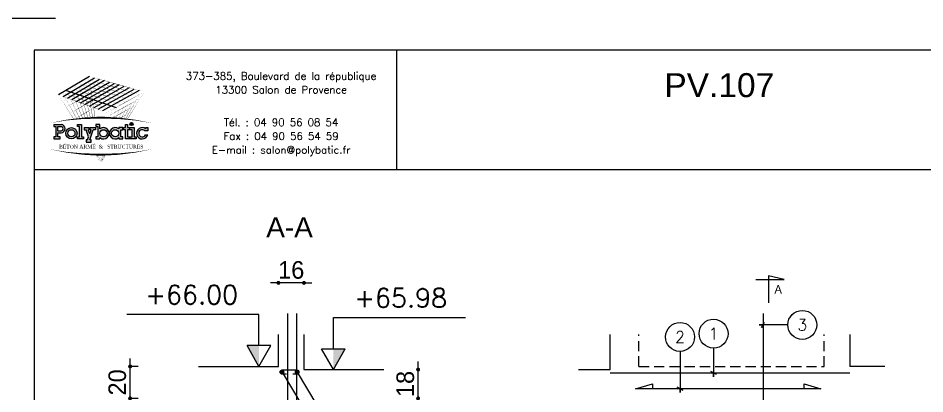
# Model space of a CAD drawing. Header units: metres. Extents: x -5618 to 118954, y -306 to 4637.
# Drawn here: x 20134 to 20702, y 1359 to 1594 of the extents above; entities that cross this region are included whole.
import ezdxf
from ezdxf.enums import TextEntityAlignment as Align

# ---------------------------------------------------------------- set-up
doc = ezdxf.new("R2010")
doc.units = ezdxf.units.M
doc.linetypes.add('CACHE', pattern=[9.524999999999999, 6.35, -3.175])
for name, color, linetype in [('COTATION', 1, 'Continuous'), ('GO-FER-HA', 140, 'Continuous'), ('GO-TEXTE', 9, 'Continuous'), ('K_ENT_M_Building_V.76', 7, 'Continuous'), ('STR_COTATION', 1, 'Continuous'), ('STR_VOI-POT', 6, 'Continuous')]:
    doc.layers.add(name, color=color, linetype=linetype)
doc.layers.add('Kofragna_forma', color=7, linetype='Continuous', lineweight=70)
doc.styles.add('ARIAL', font='ARIAL.TTF')
doc.styles.add('GrDimensions', font='simplex.shx')
doc.styles.add('Lucida', font='LSANSI.TTF')
doc.styles.add('POLYBATIC', font='TIMES.TTF')
doc.styles.add('schéma', font='simplex.shx')
doc.styles.add('TEXTE', font='romans.shx')
doc.styles.add('TEXTEBA', font='ARIAL.TTF')
doc.dimstyles.new('COUPE-20', dxfattribs={"dimscale": 0.5, "dimtxt": 22, "dimasz": 5, "dimexe": 0.05, "dimexo": 0, "dimgap": 5, "dimtad": 1, "dimdec": 0, "dimdsep": 46, "dimtxsty": 'Standard', "dimblk1": 'DOT', "dimblk2": 'DOT', "dimsah": 1, "dimcen": 0, "dimdle": 150, "dimclrd": 1, "dimclre": 1, "dimclrt": 7, "dimadec": 0, "dimazin": 0, "dimtfac": 1, "dimtdec": 0, "dimtix": 1, "dimtmove": 2, "dimatfit": 3, "dimldrblk": 'DOT', "dimfxl": 0, "dimtvp": 1, "dimtolj": 1, "dimtzin": 0, "dimarcsym": 0})

# ---------------------------------------------------------------- blocks, each defined once
blk = doc.blocks.new('A$C492E529B')
h = blk.add_hatch(color=256)
h.paths.add_polyline_path([(-1.982500000000002, 0.1), (-2.082500000000003, 0.1), (-2.082500000000003, 0.2999999999999999), (-1.932500000000003, 0.2999999999999999, 1), (-1.932500000000003, 0.7), (-2.282500000000002, 0.7), (-2.282500000000001, 0.6), (-2.182500000000003, 0.6), (-2.182500000000003, 0.1), (-2.282500000000003, 0.1), (-2.282500000000004, -6.938893903907228e-18), (-1.982500000000003, -6.938893903907228e-18)])
h.paths.add_polyline_path([(-2.082500000000003, 0.3999999999999889), (-2.082500000000003, 0.6), (-1.932500000000003, 0.6, -1), (-1.932500000000003, 0.3999999999999999)], flags=16)
h = blk.add_hatch(color=256)
h.paths.add_polyline_path([(-1.157500000000001, 0.275, 1), (-1.707500000000001, 0.275, 1)])
h.paths.add_polyline_path([(-1.607500000000002, 0.275, -1), (-1.257500000000002, 0.275, -1)], flags=16)
for color, points in [(256, [(-0.9375, 0.7), (-1.137499999999999, 0.7000000000000001), (-1.137500000000001, 0.5999999999999999), (-1.0375, 0.6), (-1.0375, 0.09999999999999998), (-1.137500000000001, 0.09999999999999996), (-1.137499999999999, -4.163336342344337e-17), (-0.8375000000000021, -4.163336342344337e-17), (-0.8375000000000004, 0.09999999999999994), (-0.9374999999999982, 0.09999999999999998)]), (256, [(-0.3674999999999997, 0.45), (-0.2675000000000001, 0.45), (-0.2674999999999983, 0.55), (-0.5234481005020868, 0.55), (-0.5234481005020868, 0.45), (-0.4734481005020861, 0.45), (-0.5425000000000004, 0.2527088585773882), (-0.6115518994979148, 0.45), (-0.5615518994979141, 0.45), (-0.5615518994979141, 0.55), (-0.8175000000000008, 0.55), (-0.8175000000000008, 0.45), (-0.7175000000000011, 0.45), (-0.5954740502510436, 0.1013544292886954), (-0.6484481005020868, -0.04999999999999991), (-0.7175000000000011, -0.04999999999999991), (-0.7175000000000011, -0.1499999999999999), (-0.4675000000000011, -0.1499999999999999), (-0.4675000000000011, -0.04999999999999991), (-0.5424999999999986, -0.0499999999999999)]), (256, [(1.392500000000002, 0.55), (1.2925, 0.55), (1.2925, 0.7000000000000001), (1.192500000000003, 0.7000000000000001), (1.192500000000003, 0.55), (1.092500000000003, 0.55), (1.092500000000003, 0.45), (1.192500000000004, 0.45), (1.192500000000003, -6.938893903907228e-18), (1.392500000000002, -6.938893903907228e-18), (1.392500000000002, 0.1), (1.292500000000004, 0.1), (1.292500000000004, 0.45), (1.392500000000005, 0.45)]), (140, [(1.412500000000003, 0.7250000000000001, 1), (1.562500000000005, 0.7250000000000001, 1)]), (256, [(1.612500000000002, 0.55), (1.412500000000003, 0.55), (1.412500000000003, 0.45), (1.512500000000003, 0.45), (1.512500000000003, 0.1), (1.412500000000003, 0.09999999999999999), (1.412500000000003, -6.938893903907228e-18), (1.712500000000002, -6.938893903907228e-18), (1.7125, 0.09999999999999999), (1.612500000000002, 0.1)]), (256, [(2.129974487139162, 0.4), (2.282500000000004, 0.4), (2.282500000000002, 0.55), (2.182500000000005, 0.55), (2.182500000000003, 0.487132034355964, 3.359496397493009), (2.272075131106462, 0.2), (2.165613883008421, 0.2, -3.125801635094081)])]:
    blk.add_hatch(color=color).paths.add_polyline_path(points)
h = blk.add_hatch(color=256)
h.paths.add_polyline_path([(-0.04749999999999943, 0.4871320343559638), (-0.04749999999999766, 0.7000000000000001), (-0.2474999999999987, 0.7), (-0.2474999999999987, 0.6000000000000001), (-0.1474999999999991, 0.6000000000000001), (-0.1474999999999991, 0.1), (-0.2475000000000005, 0.09999999999999999), (-0.2474999999999987, -6.938893903907228e-18), (-0.04749999999999766, -1.387778780781446e-17), (-0.04749999999999943, 0.06286796564403607, 2.121320343559649)])
h.paths.add_polyline_path([(-0.04749999999999943, 0.275, -1), (0.3025000000000002, 0.275, -1)], flags=16)
h = blk.add_hatch(color=256)
h.paths.add_polyline_path([(1.072500000000003, 0.1), (0.9725000000000037, 0.1), (0.9725000000000037, 0.45), (1.072500000000003, 0.45), (1.072500000000003, 0.55), (0.872500000000004, 0.55), (0.872500000000004, 0.4871320343559638, 2.121320343559652), (0.872500000000004, 0.06286796564403632), (0.8725000000000058, -1.387778780781446e-17), (1.072500000000002, 0)])
h.paths.add_polyline_path([(0.5225000000000026, 0.275, -1), (0.8725000000000023, 0.275, -1)], flags=16)
for p, q in [((-0.5954740502510436, 0.101354429288693), (-0.7175000000000011, 0.45)), ((-0.5425000000000004, 0.2527088585773872), (-0.6115518994979148, 0.45)), ((-0.5425000000000004, -0.04999999999999991), (-0.3674999999999997, 0.45)), ((-0.5425000000000004, 0.2527088585773867), (-0.4734481005020861, 0.45)), ((0.872500000000004, 0.55), (0.872500000000004, 0.4871320343559638)), ((1.072500000000003, 0.55), (0.872500000000004, 0.55)), ((0.9725000000000037, 0.1), (0.9725000000000037, 0.45)), ((0.9725000000000037, 0.45), (1.072500000000003, 0.45)), ((1.072500000000003, 0.45), (1.072500000000003, 0.55)), ((-0.6484481005020868, -0.04999999999999991), (-0.5954740502510454, 0.1013544292886897)), ((0.872500000000004, 0.06286796564403632), (0.872500000000004, -6.938893903907228e-18)), ((1.072500000000003, 0.1), (0.9725000000000037, 0.1)), ((1.072500000000003, -6.938893903907228e-18), (1.072500000000003, 0.1)), ((2.165613883008421, 0.2), (2.272075131106462, 0.2)), ((0.872500000000004, -6.938893903907228e-18), (1.072500000000003, -6.938893903907228e-18))]:
    blk.add_line(p, q)
for points in [[(-2.282500000000002, 0.7), (-1.932500000000003, 0.7)], [(-2.282500000000002, 0.7), (-2.282500000000002, 0.6), (-2.182500000000003, 0.6), (-2.182500000000003, 0.1), (-2.282500000000002, 0.1), (-2.282500000000002, -6.938893903907228e-18), (-1.982500000000003, -6.938893903907228e-18), (-1.982500000000003, 0.1), (-2.082500000000003, 0.1), (-2.082500000000003, 0.2999999999999999), (-1.932500000000003, 0.2999999999999999)], [(-2.082500000000003, 0.3999999999999999), (-2.082500000000003, 0.6), (-1.932500000000003, 0.6)], [(-1.137499999999999, 0.7), (-0.9375, 0.7), (-0.9375, 0.09999999999999998), (-0.8375000000000004, 0.09999999999999994), (-0.8375000000000004, -4.163336342344337e-17), (-1.137499999999999, -4.163336342344337e-17), (-1.137499999999999, 0.09999999999999998), (-1.0375, 0.09999999999999998), (-1.0375, 0.6), (-1.137499999999999, 0.6), (-1.137499999999999, 0.7)], [(-0.8175000000000008, 0.55), (-0.5615518994979141, 0.55)], [(-0.8175000000000008, 0.55), (-0.8175000000000008, 0.45), (-0.7175000000000011, 0.45)], [(-0.6115518994979148, 0.45), (-0.5615518994979141, 0.45), (-0.5615518994979141, 0.55)], [(-0.5234481005020868, 0.55), (-0.2675000000000001, 0.55), (-0.2675000000000001, 0.45), (-0.3674999999999997, 0.45)], [(-0.4734481005020861, 0.45), (-0.5234481005020868, 0.45), (-0.5234481005020868, 0.55)], [(-0.2474999999999987, 0.7), (-0.2474999999999987, 0.6000000000000001), (-0.1474999999999991, 0.6000000000000001), (-0.1474999999999991, 0.1), (-0.2474999999999987, 0.1), (-0.2474999999999987, -6.938893903907228e-18), (-0.04749999999999943, -6.938893903907228e-18), (-0.04749999999999943, 0.06286796564403607)], [(-0.04749999999999943, 0.4871320343559638), (-0.04749999999999943, 0.7), (-0.2474999999999987, 0.7)], [(1.092500000000003, 0.55), (1.192500000000003, 0.55), (1.192500000000003, 0.7000000000000001), (1.292500000000002, 0.7000000000000001), (1.292500000000002, 0.55), (1.392500000000004, 0.55), (1.392500000000004, 0.45), (1.292500000000002, 0.45), (1.292500000000002, 0.1), (1.392500000000004, 0.1), (1.392500000000004, -6.938893903907228e-18), (1.192500000000003, -6.938893903907228e-18), (1.192500000000003, 0.45), (1.092500000000003, 0.45)], [(1.092500000000003, 0.45), (1.092500000000003, 0.55)], [(1.412500000000003, 0.45), (1.412500000000003, 0.55), (1.612500000000002, 0.55), (1.612500000000002, 0.1), (1.712500000000002, 0.1), (1.712500000000002, -6.938893903907228e-18), (1.412500000000003, -6.938893903907228e-18), (1.412500000000003, 0.1), (1.512500000000003, 0.1), (1.512500000000003, 0.45), (1.412500000000003, 0.45)], [(2.182500000000003, 0.487132034355964), (2.182500000000003, 0.55), (2.282500000000002, 0.55), (2.282500000000002, 0.4), (2.129974487139162, 0.4)], [(-2.082500000000003, 0.3999999999999999), (-1.932500000000003, 0.3999999999999999)], [(-0.6484481005020868, -0.04999999999999991), (-0.7175000000000011, -0.04999999999999991), (-0.7175000000000011, -0.1499999999999999), (-0.4675000000000011, -0.1499999999999999), (-0.4675000000000011, -0.04999999999999991), (-0.5425000000000004, -0.04999999999999991)]]:
    blk.add_lwpolyline(points)
for centre, radius in [((-1.432500000000001, 0.275), 0.275), ((-1.432500000000001, 0.275), 0.175), ((0.1275000000000013, 0.275), 0.175), ((0.6975000000000033, 0.275), 0.175)]:
    blk.add_circle(centre, radius)
at = {"color": 140}
blk.add_circle((1.487500000000004, 0.7250000000000001), 0.07500000000000107, dxfattribs=at)
for centre, radius, start, end in [((-1.932500000000003, 0.5), 0.2, 270, 90), ((-1.932500000000003, 0.5), 0.1, 270, 90), ((0.1275000000000013, 0.275), 0.275, 230.4788036413577, 129.5211963586423), ((0.6975000000000033, 0.275), 0.275, 50.47880364135766, 309.5211963586423), ((2.007500000000002, 0.275), 0.275, 50.47880364135766, 344.1733798681277), ((2.007500000000002, 0.275), 0.175, 45.58469140280684, 334.6230664748476)]:
    blk.add_arc(centre, radius, start, end)
blk = doc.blocks.new('POLYBATIC')
at = {"color": 140}
for p, q in [((-0.4296875000004547, 3.28125), (-1.601562500000455, 2.578125)), ((-1.434659090909463, 2.517755681818244), (-0.2414772727272521, 3.227982954545496)), ((-1.267755681818471, 2.457386363636374), (-0.05326704545473149, 3.174715909090992)), ((0.1349431818182438, 3.121448863636374), (-1.100852272727479, 2.397017045454504)), ((-1.308593750000455, 2.75390625), (0.5859375, 2.109375)), ((-0.933948863636715, 2.336647727272748), (0.323153409090537, 3.06818181818187)), ((-0.7670454545457233, 2.276278409090992), (0.5113636363635123, 3.014914772727252)), ((0.6995738636360329, 2.961647727272748), (-0.6001420454547315, 2.215909090909008)), ((-0.4332386363639671, 2.155539772727366), (0.8877840909092356, 2.908380681818244)), ((1.075994318181529, 2.855113636363626), (-0.2663352272729753, 2.095170454545496)), ((-0.09943181818198354, 2.034801136363626), (1.264204545454504, 2.801846590909008)), ((1.452414772727025, 2.748579545454504), (0.06747159090900823, 1.97443181818187))]:
    blk.add_line(p, q, dxfattribs=at)
for points in [[(-1.015625000000455, 2.9296875, 0.015625, 0, 0), (-0.4296875000004547, 3.28125, 0, 0, 0)], [(-0.8380681818182438, 2.87286931818187, 0.015625, 0, 0), (-0.2414772727272521, 3.227982954545496, 0, 0, 0)], [(0.283203125, 2.802734375, 0.015625, 0, 0), (-0.7226562500004547, 3.10546875, 0, 0, 0)], [(-0.3979455071712437, 1.710090152438511, 0.01404154563583916, 0, 0), (-0.7226562500004547, 3.10546875, 0, 0, 0)], [(-0.6605113636364877, 2.816051136363626, 0.015625, 0, 0), (-0.05326704545473149, 3.174715909090992, 0, 0, 0)], [(0.4443359375002274, 2.8955078125, 0.015625, 0, 0), (-0.5761718750004547, 3.193359375, 0, 0, 0)], [(-0.3091679367046254, 1.713523988177485, 0.01448156953465553, 0, 0), (-0.5761718750004547, 3.193359375, 0, 0, 0)], [(-0.4829545454547315, 2.759232954545496, 0.015625, 0, 0), (0.1349431818182438, 3.121448863636374, 0, 0, 0)], [(0.60546875, 2.98828125, 0.015625, 0, 0), (-0.4296875000004547, 3.28125, 0, 0, 0)], [(-0.2247129179731928, 1.715989555429132, 0.01490724232924596, 0, 0), (-0.4296875000004547, 3.28125, 0, 0, 0)], [(-1.601562500000455, 2.578125, 0, 0.015625, 0), (-1.015625000000455, 2.9296875, 0, 0, 0)], [(-1.434659090909463, 2.517755681818244, 0, 0.015625, 0), (-0.8380681818182438, 2.87286931818187, 0, 0, 0)], [(-0.3613281249997726, 2.431640625, 0.015625, 0, 0), (-1.308593750000455, 2.75390625, 0, 0, 0)], [(-0.8000544418000572, 1.683696661101635, 0.01214422228537064, 0, 0), (-1.308593750000455, 2.75390625, 0, 0, 0)], [(-1.267755681818471, 2.457386363636374, 0, 0.015625, 0), (-0.6605113636364877, 2.816051136363626, 0, 0, 0)], [(-0.2001953125, 2.5244140625, 0.015625, 0, 0), (-1.162109375000455, 2.841796875, 0, 0, 0)], [(-0.6921335829376858, 1.692528341469028, 0.01263800449243644, 0, 0), (-1.162109375000455, 2.841796875, 0, 0, 0)], [(-1.100852272727479, 2.397017045454504, 0, 0.015625, 0), (-0.4829545454547315, 2.759232954545496, 0, 0, 0)], [(-0.03906250000045475, 2.6171875, 0.015625, 0, 0), (-1.015625000000455, 2.9296875, 0, 0, 0)], [(-0.5892474188822234, 1.699752169851649, 0.0131193101882493, 0, 0), (-1.015625000000455, 2.9296875, 0, 0, 0)], [(-0.390625, 2.982954545454504, 0, 0.015625, 0), (-0.9232954545454959, 2.663352272727366, 0, 0, 0)], [(0.1220703125, 2.7099609375, 0.015625, 0, 0), (-0.8691406250004547, 3.017578125, 0, 0, 0)], [(-0.4912426523219438, 1.705550332218991, 0.01358734283786201, 0, 0), (-0.8691406250004547, 3.017578125, 0, 0, 0)], [(-0.3053977272729753, 2.702414772727366, 0.015625, 0, 0), (0.323153409090537, 3.06818181818187, 0, 0, 0)], [(-0.1278409090909918, 2.645596590909008, 0.015625, 0, 0), (0.5113636363635123, 3.014914772727252, 0, 0, 0)], [(0.04971590909099177, 2.588778409090992, 0.015625, 0, 0), (0.6995738636360329, 2.961647727272748, 0, 0, 0)], [(0.2272727272727479, 2.531960227272748, 0.015625, 0, 0), (0.8877840909092356, 2.908380681818244, 0, 0, 0)], [(1.2890625, 2.5, 0, 0.015625, 0), (0.283203125, 2.802734375, 0, 0, 0)], [(0.4048295454542767, 2.475142045454504, 0.015625, 0, 0), (1.075994318181529, 2.855113636363626, 0, 0, 0)], [(1.46484375, 2.59765625, 0, 0.015625, 0), (0.4443359375002274, 2.8955078125, 0, 0, 0)], [(0.5823863636364877, 2.41832386363626, 0.015625, 0, 0), (1.264204545454504, 2.801846590909008, 0, 0, 0)], [(1.640625000000227, 2.6953125, 0, 0.015625, 0), (0.60546875, 2.98828125, 0, 0, 0)], [(0.7599431818180165, 2.36150568181813, 0.015625, 0, 0), (1.452414772727025, 2.748579545454504, 0, 0, 0)], [(-0.68359375, 2.24609375, 0.015625, 0, 0), (-1.601562500000455, 2.578125, 0, 0, 0)], [(-1.031467709796289, 1.660411435280935, 0.01112380078447304, 0, 0), (-1.601562500000455, 2.578125, 0, 0, 0)], [(-1.455965909090764, 2.34375, 0, 0.015625, 0), (-0.9232954545454959, 2.663352272727366, 0, 0, 0)], [(-0.5224609375, 2.3388671875, 0.015625, 0, 0), (-1.455078125000455, 2.666015625, 0, 0, 0)], [(-0.9131357219118854, 1.673060752227684, 0.0116390314757204, 0, 0), (-1.455078125000455, 2.666015625, 0, 0, 0)], [(-0.933948863636715, 2.336647727272748, 0, 0.015625, 0), (-0.3053977272729753, 2.702414772727366, 0, 0, 0)], [(-0.3515625, 2.684659090909008, 0, 0.015625, 0), (-0.8309659090909918, 2.397017045454504, 0, 0, 0)], [(-0.7670454545457233, 2.276278409090992, 0, 0.015625, 0), (-0.1278409090909918, 2.645596590909008, 0, 0, 0)], [(-0.6001420454547315, 2.215909090909008, 0, 0.015625, 0), (0.04971590909099177, 2.588778409090992, 0, 0, 0)], [(-0.4332386363639671, 2.155539772727366, 0, 0.015625, 0), (0.2272727272727479, 2.531960227272748, 0, 0, 0)], [(0.5859375, 2.109375, 0, 0.015625, 0), (-0.3613281249997726, 2.431640625, 0, 0, 0)], [(-0.2663352272729753, 2.095170454545496, 0, 0.015625, 0), (0.4048295454542767, 2.475142045454504, 0, 0, 0)], [(0.7617187500002274, 2.20703125, 0, 0.015625, 0), (-0.2001953125, 2.5244140625, 0, 0, 0)], [(-0.09943181818198354, 2.034801136363626, 0, 0.015625, 0), (0.5823863636364877, 2.41832386363626, 0, 0, 0)], [(0.9374999999995453, 2.3046875, 0, 0.015625, 0), (-0.03906250000045475, 2.6171875, 0, 0, 0)], [(1.11328125, 2.40234375, 0, 0.015625, 0), (0.1220703125, 2.7099609375, 0, 0, 0)], [(0.7810150218122089, 1.685348204963248, 0.00932677131755205, 0, 0), (1.11328125, 2.40234375, 0, 0, 0)], [(0.8522727272725206, 2.095170454545496, 0.015625, 0, 0), (1.491477272727025, 2.450284090909008, 0, 0, 0)], [(0.8650912233908912, 1.677752675667421, 0.01027809155415822, 0, 0), (1.2890625, 2.5, 0, 0, 0)], [(0.9374999999995453, 2.3046875, 0.015625, 0, 0), (1.640625000000227, 2.6953125, 0, 0, 0)], [(0.9418075391890852, 1.670138702828694, 0.01115810583063171, 0, 0), (1.46484375, 2.59765625, 0, 0, 0)], [(1.012016020391002, 1.662597747784957, 0.01197350437350787, 0, 0), (1.640625000000227, 2.6953125, 0, 0, 0)], [(-1.310369318181984, 2.109375, 0, 0.015625, 0), (-0.8309659090909918, 2.397017045454504, 0, 0, 0)], [(-1.164772727272975, 1.875, 0, 0.015625, 0), (-0.738636363636715, 2.13068181818187, 0, 0, 0)], [(-0.3124999999997726, 2.386363636363626, 0, 0.015625, 0), (-0.738636363636715, 2.13068181818187, 0, 0, 0)], [(0.234375, 1.9140625, 0, 0.015625, 0), (-0.68359375, 2.24609375, 0, 0, 0)], [(-0.2734375, 2.08806818181813, 0, 0.015625, 0), (-0.6463068181817562, 1.864346590909008, 0, 0, 0)], [(0.41015625, 2.01171875, 0, 0.015625, 0), (-0.5224609375, 2.3388671875, 0, 0, 0)], [(0.06747159090900823, 1.97443181818187, 0, 0.015625, 0), (0.7599431818180165, 2.36150568181813, 0, 0, 0)], [(0.2130681818182438, 1.74005681818187, 0, 0.015625, 0), (0.8522727272725206, 2.095170454545496, 0, 0, 0)], [(0.234375, 1.9140625, 0, 0.015625, 0), (0.9374999999995453, 2.3046875, 0, 0, 0)], [(0.4740167860959446, 1.706460429945992, 0.005969104741541102, 0, 0), (0.5859375, 2.109375, 0, 0, 0)], [(0.5866968277300657, 1.699916449576676, 0.007180386554667803, 0, 0), (0.7617187500002274, 2.20703125, 0, 0, 0)], [(0.6885950454347949, 1.692796153361087, 0.008296831818832406, 0, 0), (0.9374999999995453, 2.3046875, 0, 0, 0)], [(0.7648212005681216, 1.884417712436971, 0.015625, 0, 0), (1.342329545454277, 2.20525568181813, 0, 0, 0)], [(-1.953125, 1.5078125, 0, 0.078125, -0.05384344768960826), (0, 1.71875, 0, 0, 0)], [(-1.019176136363967, 1.640625, 0, 0.015625, 0), (-0.6463068181817562, 1.864346590909008, 0, 0, 0)], [(-0.2343750000004547, 1.789772727272748, 0, 0.006380219183002012, 0), (-0.364879483288405, 1.711470037299478, 0, 0.006380219183002012, 0)], [(1.953125, 1.5078125, 0, 0.078125, 0.05384344768960826), (0, 1.71875, 0, 0, 0)], [(0.2101635290903232, 1.716335487573815, 0.003228196121244227, 0, 0), (0.234375, 1.9140625, 0, 0, 0)], [(0.3490664007761097, 1.712087584760297, 0.004654464702752464, 0, 0), (0.41015625, 2.01171875, 0, 0, 0)], [(0.4469534160696185, 1.707824498826653, 0.006931142164855608, 0.015625, 0), (0.7670454545452685, 1.885653409090992, 0, 0, 0)], [(0.6795939278408696, 1.674900666982467, 0.015625, 0, 0), (1.193181818181984, 1.960227272727366, 0, 0, 0)], [(0.9595825479204905, 1.668281339753776, 0.002934513941093933, 0, 0), (1.044034090909008, 1.715198863636374, 0, 0, 0)], [(-1.953125, 0.5234375, 0, 0.078125, 0.05384344768960826), (0, 0.3125, 0, 0, 0)], [(1.953125, 0.5234375, 0, 0.078125, -0.05384344768960826), (0, 0.3125, 0, 0, 0)], [(0, 0, 0, 0.003813184372856077, 0), (-0.195425699109137, 0.3145877107606339, 0, 0.003813184372856077, 0)], [(0, 0, 0, 0.003681835129602301, 0), (-0.1714354482223825, 0.3141065594943484, 0, 0.003681835129602301, 0)], [(0, 0, 0, 0.003559883067564705, 0), (-0.1490701034542781, 0.3137146953291676, 0, 0.003559883067564705, 0)], [(0, 0, 0, 0.003446298807918057, 0), (-0.1281592369196005, 0.3133977978450275, 0, 0.003446298807918057, 0)], [(0, 0, 0, 0.003340204242443637, 0), (-0.1085566378797012, 0.3131441477290764, 0, 0.003340204242443637, 0)], [(0, 0, 0, 0.00324084487628895, 0), (-0.09013599812169559, 0.312944083366574, 0, 0.00324084487628895, 0)], [(0, 0, 0, 0.00314756816438513, 0), (-0.07278751380135873, 0.312789586335839, 0, 0.00314756816438513, 0)], [(0, 0, 0, 0.003059806352468915, 0), (-0.05641517962362741, 0.3126739616427585, 0, 0.003059806352468915, 0)], [(0, 0, 0, 0.003059806352468926, 0), (-0.05641517962362741, 0.3126739616427585, 0, 0.003059806352468926, 0)], [(0, 0, 0, 0.002977062747662009, 0), (-0.04093461278057475, 0.3125915885044606, 0, 0.002977062747662009, 0)], [(0, 0, 0, 0.005103348149100338, 0), (0.03827511111785498, 0.3125800741324838, 0, 0.005103348149100338, 0)], [(0, 0, 0, 0.004857820584163759, 0), (0.06375889516698408, 0.3127222001055543, 0, 0.004857820584163759, 0)], [(0, 0, 0, 0.004635747574430795, 0), (0.08692026702033218, 0.3129129612740371, 0, 0.004635747574430795, 0)], [(0, 0, 0, 0.004433818568920311, 0), (0.1080743276174871, 0.3131384364301084, 0, 0.004433818568920311, 0)], [(0, 0, 0, 0.004249332961201733, 0), (0.1274799888360576, 0.3133883058886795, 0, 0.004249332961201733, 0)], [(0, 0, 0, 0.004080063185600645, 0), (0.1453522509866616, 0.3136548573932032, 0, 0.004080063185600645, 0)], [(0, 0, 0, 0.003924153640373415, 0), (0.1618713376651613, 0.3139322912297757, 0, 0.003924153640373415, 0)], [(0, 0, 0, 0.003780044831076442, 0), (0.1771896014565755, 0.3142162265830848, 0, 0.003780044831076442, 0)], [(0, 0, 0, 0.003646415603355052, 0), (0.1914368191760332, 0.314503345789376, 0, 0.003646415603355052, 0)]]:
    blk.add_lwpolyline(points, format="xyseb", dxfattribs=at)
at = {"color": 5, "xscale": 0.78125, "yscale": 0.78125, "zscale": 0.78125}
blk.add_blockref('A$C492E529B', (0, 0.9102189642169378), dxfattribs=at)
at = {"lineweight": 60, "style": 'POLYBATIC'}
for s, p in [('BÉTON ARMÉ', (-1.586656885245475, 0.546875)), ('STRUCTURES', (0.2401012856082616, 0.546875))]:
    blk.add_text(s, height=0.140625, dxfattribs=at).set_placement(p)
at = {"color": 140, "style": 'POLYBATIC'}
blk.add_text('&', height=0.140625, dxfattribs=at).set_placement((0, 0.546875), align=Align.CENTER)
blk = doc.blocks.new('_DOT')
at = {"color": 0, "linetype": 'ByBlock'}
blk.add_line((-0.5, 0), (-1, 0), dxfattribs=at)
at = {"color": 0, "linetype": 'ByBlock', "const_width": 0.5}
blk.add_lwpolyline([(-0.25, 0, 1), (0.25, 0, 1)], format="xyb", close=True, dxfattribs=at)
blk = doc.blocks.new('*D853')
at = {"layer": 'COTATION', "color": 1, "lineweight": -2, "ltscale": 4.5}
for p, q in [((20204.36573716171, 1378.290150615967), (20204.36573716171, 1380.790150615967)), ((20209.36573716171, 1375.790150615967), (20204.34073716171, 1375.790150615967)), ((20204.36573716171, 1355.787650615887), (20204.36573716171, 1375.790150615967)), ((20209.36573716171, 1355.787650615887), (20204.34073716171, 1355.787650615887)), ((20204.36573716171, 1353.287650615887), (20204.36573716171, 1350.787650615887))]:
    blk.add_line(p, q, dxfattribs=at)
at = {"layer": 'DEFPOINTS', "color": 0, "lineweight": -3, "ltscale": 4.5}
for p in [(20204.36573716171, 1375.790150615967), (20247.13937349772, 1375.790150615967), (20247.13937349772, 1355.787650615887)]:
    blk.add_point(p, dxfattribs=at)
at = {"layer": 'COTATION', "color": 1, "lineweight": -2, "ltscale": 4.5, "xscale": 2.5, "yscale": 2.5, "zscale": 2.5}
for p, rotation in [((20204.36573716171, 1375.790150615967), 270), ((20204.36573716171, 1355.787650615887), 90)]:
    blk.add_blockref('_DOT', p, dxfattribs=dict(at, rotation=rotation))
at = {"layer": 'COTATION', "color": 7, "lineweight": -3, "ltscale": 4.5, "insert": (20196.36573716171, 1365.788900615931), "char_height": 11, "attachment_point": 5, "rotation": 90}
blk.add_mtext('\\A1;20', dxfattribs=at)
blk = doc.blocks.new('*D854')
at = {"layer": 'DEFPOINTS', "color": 0, "lineweight": -3, "ltscale": 4.5}
for p in [(20297.13937349772, 1428.06661036162), (20297.13937349772, 1395.790150615966, 187.688179425467), (20313.13937349772, 1395.790150615966, 187.688179425467)]:
    blk.add_point(p, dxfattribs=at)
at = {"layer": 'STR_COTATION', "color": 1, "lineweight": -2, "ltscale": 4.5}
for p, q in [((20294.63937349772, 1428.06661036162), (20292.13937349772, 1428.06661036162)), ((20297.13937349772, 1428.078889743477), (20297.13937349772, 1428.09161036162)), ((20313.13937349772, 1428.06661036162), (20297.13937349772, 1428.06661036162)), ((20313.13937349772, 1428.078889743477), (20313.13937349772, 1428.09161036162)), ((20315.63937349772, 1428.06661036162), (20318.13937349772, 1428.06661036162))]:
    blk.add_line(p, q, dxfattribs=at)
at = {"layer": 'STR_COTATION', "color": 1, "lineweight": -2, "ltscale": 4.5, "xscale": 2.5, "yscale": 2.5, "zscale": 2.5}
blk.add_blockref('_DOT', (20297.13937349772, 1428.06661036162), dxfattribs=at)
at = {"layer": 'STR_COTATION', "color": 1, "lineweight": -2, "ltscale": 4.5, "xscale": 2.5, "yscale": 2.5, "zscale": 2.5, "rotation": 180}
blk.add_blockref('_DOT', (20313.13937349772, 1428.06661036162), dxfattribs=at)
at = {"layer": 'STR_COTATION', "color": 7, "lineweight": -3, "ltscale": 4.5, "insert": (20305.13937349772, 1436.06661036162), "char_height": 11, "attachment_point": 5}
blk.add_mtext('\\A1;16', dxfattribs=at)
blk = doc.blocks.new('*D856')
at = {"layer": 'DEFPOINTS', "color": 0, "lineweight": -3, "ltscale": 4.5}
for p in [(20363.13937349772, 1373.790150615968, 281.5322691381999), (20384.54029696546, 1373.790150615968), (20363.13937349772, 1355.787650615887, 281.5322691381999)]:
    blk.add_point(p, dxfattribs=at)
at = {"layer": 'STR_COTATION', "color": 1, "lineweight": -2, "ltscale": 4.5}
for p, q in [((20384.54029696546, 1376.290150615968), (20384.54029696546, 1378.790150615968)), ((20384.54029696546, 1355.787650615887), (20384.54029696546, 1373.790150615968)), ((20384.55960557266, 1373.790150615968), (20384.56529696546, 1373.790150615968)), ((20384.54029696546, 1353.287650615887), (20384.54029696546, 1350.787650615887)), ((20384.55960557266, 1355.787650615887), (20384.56529696546, 1355.787650615887))]:
    blk.add_line(p, q, dxfattribs=at)
at = {"layer": 'STR_COTATION', "color": 1, "lineweight": -2, "ltscale": 4.5, "xscale": 2.5, "yscale": 2.5, "zscale": 2.5}
for p, rotation in [((20384.54029696546, 1373.790150615968), 270), ((20384.54029696546, 1355.787650615887), 90)]:
    blk.add_blockref('_DOT', p, dxfattribs=dict(at, rotation=rotation))
at = {"layer": 'STR_COTATION', "color": 7, "lineweight": -3, "ltscale": 4.5, "insert": (20376.54029696546, 1364.788900615931), "char_height": 11, "attachment_point": 5, "rotation": 90}
blk.add_mtext('\\A1;18', dxfattribs=at)

msp = doc.modelspace()

# ---------------------------------------------------------------- linework, layer by layer
at = {"color": 7, "linetype": 'Continuous', "lineweight": -3}
for p, q in [((20292.31162547485, 1388.790150615967, 187.688179425467), (20277.56142612243, 1388.790150615967, 187.688179425467)), ((20284.93652579864, 1375.790150615967, 187.688179425467), (20277.56142612243, 1388.790150615967, 187.688179425467)), ((20292.31162547485, 1388.790150615967, 187.688179425467), (20277.56142612243, 1388.790150615967, 187.688179425467)), ((20284.93652579864, 1375.790150615967, 187.688179425467), (20277.56142612243, 1388.790150615967, 187.688179425467)), ((20284.93652579864, 1375.790150615967, 187.688179425467), (20292.31162547485, 1388.790150615967, 187.688179425467)), ((20284.93652579864, 1375.790150615967, 187.688179425467), (20292.31162547485, 1388.790150615967, 187.688179425467)), ((20324.12889493175, 1386.790150615968, 281.5322691381999), (20338.87909428417, 1386.790150615968, 281.5322691381999)), ((20331.50399460796, 1373.790150615968, 281.5322691381999), (20324.12889493175, 1386.790150615968, 281.5322691381999)), ((20324.12889493175, 1386.790150615968, 281.5322691381999), (20338.87909428417, 1386.790150615968, 281.5322691381999)), ((20331.50399460796, 1373.790150615968, 281.5322691381999), (20324.12889493175, 1386.790150615968, 281.5322691381999)), ((20331.50399460796, 1373.790150615968, 281.5322691381999), (20338.87909428417, 1386.790150615968, 281.5322691381999)), ((20331.50399460796, 1373.790150615968, 281.5322691381999), (20338.87909428417, 1386.790150615968, 281.5322691381999))]:
    msp.add_line(p, q, dxfattribs=at)
for points in [[(20124.29518614873, 1560.380024415714), (20124.29518614873, 1593.71002441544), (20157.62518614881, 1593.71002441544)], [(20370.93718614872, 1573.712024415884), (20370.9390662415, 1498.770781172946)], [(21094.19818614866, 1498.770781172946), (20144.29318614887, 1498.770781172946)]]:
    msp.add_lwpolyline(points)
msp.add_lwpolyline([(20144.29318614887, 1573.712024415884), (20144.29318614887, 913.778024415759), (21094.19818614866, 913.778024415759), (21094.19818614866, 1573.712024415884)], close=True)
for points in [[(20277.56142612243, 1388.790150615967, 187.688179425467), (20284.93652579864, 1375.790150615967, 187.688179425467), (20284.93652579864, 1388.757333752048, 187.688179425467)], [(20277.56142612243, 1388.790150615967, 187.688179425467), (20284.93652579864, 1375.790150615967, 187.688179425467), (20284.93652579864, 1388.757333752048, 187.688179425467)], [(20338.87909428417, 1386.790150615968, 281.5322691381999), (20331.50399460796, 1373.790150615968, 281.5322691381999), (20331.50399460796, 1386.757333752048, 281.5322691381999)], [(20338.87909428417, 1386.790150615968, 281.5322691381999), (20331.50399460796, 1373.790150615968, 281.5322691381999), (20331.50399460796, 1386.757333752048, 281.5322691381999)]]:
    msp.add_solid(points, dxfattribs=at)
at = {"layer": 'COTATION', "elevation": 187.688179425467}
msp.add_lwpolyline([(20625.9967147297, 1361.809780173847), (20625.9967147297, 1364.809773903587), (20636.55436268679, 1361.809780173847), (20520.60304940355, 1361.809780173847), (20531.16069736061, 1364.809773903587), (20531.16069736061, 1361.809780173847)], dxfattribs=at)
at = {"layer": 'GO-FER-HA'}
for points, elevation in [([(20615.83357928796, 1401.840567995936, -512.322006256741), (20615.83330324692, 1401.769857317818), (20597.96583887085, 1401.769857317815), (20600.36583887076, 1401.769857317815), (20599.46878259606, 1400.072801042954), (20601.26289514574, 1403.466913592677)], 187.688179425467), ([(20548.32206585622, 1385.152236032129, -512.322006256741), (20548.39277653434, 1385.151959991098), (20548.39277653434, 1359.40978017394), (20548.39277653434, 1361.809780173847), (20550.0898328092, 1360.912723899149), (20546.69572025947, 1362.706836448836)], 187.688179425467), ([(20569.29073947651, 1387.205132156971, -512.322006256741), (20569.36145015462, 1387.20485611594), (20569.36145015462, 1369.337391739864), (20569.36145015462, 1371.737391739771), (20571.05850642948, 1370.840335465072), (20567.66439387976, 1372.63444801476)], 187.6881794254669)]:
    msp.add_lwpolyline(points, format="xyb", dxfattribs=dict(at, elevation=elevation))
at = {"layer": 'GO-FER-HA', "elevation": 93.84408971273349}
for points in [[(20299.51532436812, 1372.223148294323), (20318.29411569196, 1340.59089015336), (20336.88029973453, 1340.59089015336)], [(20308.84729840139, 1372.223148294323), (20327.62608972523, 1340.59089015336), (20336.88029973454, 1340.59089015336)]]:
    msp.add_lwpolyline(points, dxfattribs=at)
at = {"layer": 'GO-TEXTE', "elevation": 187.6881794254669, "flags": 128}
msp.add_lwpolyline([(20595.84826920056, 1430.117009536925), (20613.4960088074, 1430.110891132577), (20603.81979080259, 1432.394302052367), (20603.81288410306, 1415.472827744988)], dxfattribs=at)
at = {"layer": 'K_ENT_M_Building_V.76', "color": 30, "linetype": 'Continuous', "lineweight": -3}
for p, q in [((20278.43652579864, 1408.290150615967, 187.688179425467), (20202.29366865578, 1408.290150615967, 187.688179425467)), ((20278.43652579864, 1408.290150615967, 187.688179425467), (20202.29366865578, 1408.290150615967, 187.688179425467)), ((20284.93652579864, 1408.290150615967, 187.688179425467), (20278.43652579864, 1408.290150615967, 187.688179425467)), ((20284.93652579864, 1408.290150615967, 187.688179425467), (20278.43652579864, 1408.290150615967, 187.688179425467)), ((20284.93652579864, 1388.790150615967, 187.688179425467), (20284.93652579864, 1408.290150615967, 187.688179425467)), ((20284.93652579864, 1388.790150615967, 187.688179425467), (20284.93652579864, 1408.290150615967, 187.688179425467)), ((20331.50399460796, 1386.790150615968, 281.5322691381999), (20331.50399460796, 1406.290150615968, 281.5322691381999)), ((20331.50399460796, 1406.290150615968, 281.5322691381999), (20338.00399460796, 1406.290150615968, 281.5322691381999)), ((20331.50399460796, 1386.790150615968, 281.5322691381999), (20331.50399460796, 1406.290150615968, 281.5322691381999)), ((20331.50399460796, 1406.290150615968, 281.5322691381999), (20338.00399460796, 1406.290150615968, 281.5322691381999)), ((20338.00399460796, 1406.290150615968, 281.5322691381999), (20414.14685175082, 1406.290150615968, 281.5322691381999)), ((20338.00399460796, 1406.290150615968, 281.5322691381999), (20414.14685175082, 1406.290150615968, 281.5322691381999))]:
    msp.add_line(p, q, dxfattribs=at)
at = {"layer": 'Kofragna_forma', "color": 4, "lineweight": -3}
for p, q in [((20297.13937349772, 1375.790150615967, 187.688179425467), (20297.13937349772, 1395.790150615966, 187.688179425467)), ((20313.13937349772, 1395.790150615966, 187.688179425467), (20313.13937349772, 1373.790150615968, 187.688179425467)), ((20504.60304234035, 1373.790150615971, 187.688179425467), (20504.60304234036, 1395.790150615967, 187.688179425467)), ((20654.65186268686, 1395.790150615966, 187.688179425467), (20654.65186268686, 1375.790150615971, 187.688179425467)), ((20247.13937349772, 1375.790150615967, 187.688179425467), (20297.13937349772, 1375.790150615967, 187.688179425467)), ((20313.13937349772, 1373.790150615968, 281.5322691381999), (20363.13937349772, 1373.790150615968, 281.5322691381999)), ((20484.90734725456, 1373.790150615971, 187.688179425467), (20504.60304234035, 1373.790150615971, 187.688179425467)), ((20676.44504630442, 1375.790150615971, 187.688179425467), (20654.65186268686, 1375.790150615971, 187.688179425467))]:
    msp.add_line(p, q, dxfattribs=at)
at = {"layer": 'Kofragna_forma', "linetype": 'CACHE', "lineweight": -3}
for p, q in [((20522.70054234043, 1375.790150615967, 187.688179425467), (20522.70054234043, 1395.790150615967, 187.688179425467)), ((20638.65185562367, 1375.790150615967, 187.688179425467), (20638.65185562367, 1395.790150615966, 187.688179425467)), ((20522.70054234043, 1375.790150615967, 187.688179425467), (20638.65185121856, 1375.790150615967, 187.688179425467))]:
    msp.add_line(p, q, dxfattribs=at)
at = {"layer": 'STR_VOI-POT', "color": 3}
for p, q in [((20302.73196299091, 1408.961880180201, 93.84408971273407), (20302.73199640158, 1325.961880180207, 93.84408971273407)), ((20308.45205690411, 1408.961880180201, 93.84408971273407), (20308.45202349344, 1325.961880180207, 93.84408971273407))]:
    msp.add_line(p, q, dxfattribs=at)
at = {"layer": 'STR_VOI-POT'}
for p, q in [((20600.36583597569, 1408.961880208065, 187.688179425467), (20600.36586938637, 1325.961880208071, 187.688179425467)), ((20504.60304234035, 1371.737391739771, 187.6881794254669), (20654.65186268686, 1371.73739173977, 187.688179425467))]:
    msp.add_line(p, q, dxfattribs=at)
at = {"layer": 'STR_VOI-POT', "const_width": 1.44, "elevation": 93.84408971273349}
for points in [[(20298.79532436812, 1372.223148294323, -1), (20300.23532436812, 1372.223148294323, -1)], [(20307.97828327056, 1372.223148294323, -1), (20309.41828327056, 1372.223148294323, -1)]]:
    msp.add_lwpolyline(points, format="xyb", close=True, dxfattribs=at)
at = {"layer": 'STR_VOI-POT', "elevation": 93.84408971273349}
msp.add_lwpolyline([(20302.13026961791, 1370.915675669372), (20299.51532436811, 1370.915675669372, -0.414213562373095), (20298.20785174317, 1372.223148294323), (20298.20785174317, 1372.30824534724, -0.414213562373095), (20299.51532436811, 1373.615717972194), (20308.69828327058, 1373.615717972194, -0.4319950440242252), (20310.00575589552, 1372.223148294323), (20310.00575589551, 1372.223148294323, -0.414213562373095), (20308.69828327058, 1370.915675669372), (20306.08333802068, 1370.915675669372)], format="xyb", dxfattribs=at)

# ---------------------------------------------------------------- block references
at = {"xscale": 16.49835000000894, "yscale": 16.49834999989253, "zscale": 16.49835000000003}
msp.add_blockref('POLYBATIC', (20186.06211316959, 1503.089303158846), dxfattribs=at)

# ---------------------------------------------------------------- texts
at = {"style": 'schéma'}
for s, p in [('373-385, Boulevard de la république', (20298.81783659454, 1555.175761121133)), ('13300 Salon de Provence', (20298.81783659454, 1546.545388202922)), ('Tél. : 04 90 56 08 54', (20298.81783659454, 1526.162270277314)), ('Fax : 04 90 56 54 59', (20298.81783659454, 1517.531897359452)), ('E-mail : salon@polybatic.fr', (20298.81783659454, 1508.901524440892))]:
    msp.add_text(s, height=4.6662, dxfattribs=at).set_placement(p, align=Align.CENTER)
at = {"style": 'ARIAL'}
msp.add_text('PV.107', height=15, dxfattribs=at).set_placement((20538.59659096925, 1544.270736803709))
at = {"layer": 'GO-FER-HA', "style": 'TEXTE'}
for s, rotation, p in [('3', 359.9999999999479, (20624.89006588178, 1401.769857317798, 281.6881794254671)), ('2', 359.9999999999544, (20548.39277653435, 1394.208722625951, 281.6881794254671)), ('1', 359.9999999999544, (20569.36145015464, 1396.261618750794, 281.688179425467))]:
    msp.add_text(s, height=7.199999999999999, rotation=rotation, dxfattribs=at).set_placement(p, align=Align.MIDDLE_CENTER)
at = {"layer": 'GO-TEXTE', "style": 'TEXTEBA'}
msp.add_text('A-A', height=12.49708794321094, dxfattribs=at).set_placement((20289.54228887332, 1456.619519101282, 187.688179425467))
at = {"layer": 'GO-TEXTE', "linetype": 'Continuous', "style": 'Lucida'}
msp.add_text('A', height=5.319999999999999, rotation=359.9819333185179, dxfattribs=at).set_placement((20607.43005821832, 1421.32023380849, 187.6881794254669))
at = {"layer": 'K_ENT_M_Building_V.76', "color": 0, "linetype": 'Continuous', "lineweight": -3, "char_height": 11.7, "style": 'GrDimensions'}
for s, insert, attachment_point in [('+66.00', (20271.93652579864, 1414.790150615967, 187.688179425467), 9), ('+65.98', (20344.50399460796, 1412.790150615968, 281.5322691381999), 7)]:
    msp.add_mtext(s, dxfattribs=dict(at, insert=insert, attachment_point=attachment_point))

# ---------------------------------------------------------------- dimensions: what is measured, and where the dimension line sits
at = {"layer": 'COTATION', "lineweight": -3, "ltscale": 4.5}
dim = msp.add_linear_dim(base=(20204.36573716171, 1375.790150615967, 93.84408971273348), p1=(20247.13937349772, 1355.787650615887, 93.84408971273348), p2=(20247.13937349772, 1375.790150615967, 93.84408971273348), angle=90, dimstyle='COUPE-20', dxfattribs=at)
dim.commit()
dim.dimension.update_dxf_attribs({"geometry": '*D853', "text_midpoint": (20196.36573716171, 1365.788900615931, 93.84408971273348)})
at = {"layer": 'STR_COTATION', "lineweight": -3, "ltscale": 4.5}
for base, p1, p2, angle, picture, middle in [((20297.13937349772, 1428.06661036162), (20313.13937349772, 1395.790150615966, 187.688179425467), (20297.13937349772, 1395.790150615966, 187.688179425467), 180, '*D854', (20305.13937349772, 1436.06661036162)), ((20384.54029696546, 1373.790150615968), (20363.13937349772, 1355.787650615887, 281.5322691381999), (20363.13937349772, 1373.790150615968, 281.5322691381999), 90, '*D856', (20376.54029696546, 1364.788900615931))]:
    dim = msp.add_linear_dim(base=base, p1=p1, p2=p2, angle=angle, dimstyle='COUPE-20', override={"dimfxl": 0.1}, dxfattribs=at)
    dim.commit()
    dim.dimension.update_dxf_attribs({"geometry": picture, "text_midpoint": middle})

doc.saveas('drawing.dxf')
